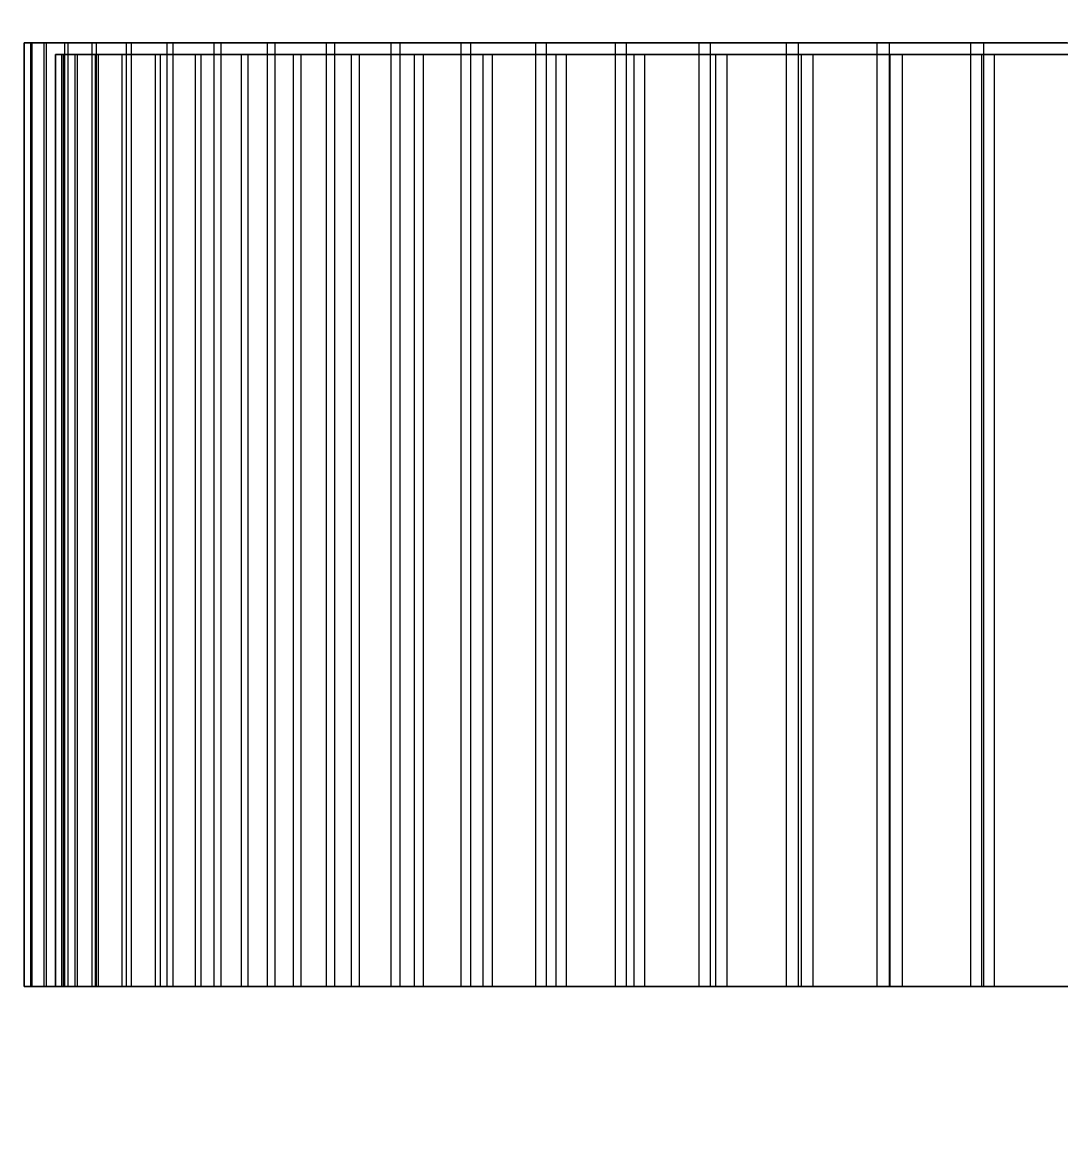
# Model space of a CAD drawing. Header units: millimetres. Extents: x -1970 to 59977, y -65068 to 6837.
# Drawn here: x 24957.9 to 25222.2, y -20007.5 to -19724.8 of the extents above; entities that cross this region are included whole.
import ezdxf

# ---------------------------------------------------------------- set-up
doc = ezdxf.new("R2010")
doc.units = ezdxf.units.MM
doc.layers.add('COTAS_O', color=1, linetype='Continuous', lineweight=0)
doc.layers.add('superior_briquetadora', color=7, linetype='Continuous', lineweight=0)
doc.dimstyles.new('R19_100', dxfattribs={"dimtxt": 250, "dimasz": 150, "dimexe": 150, "dimexo": 80, "dimgap": 100, "dimtad": 1, "dimtih": 1, "dimtoh": 1, "dimdsep": 46, "dimcen": 0.09, "dimadec": 0, "dimazin": 0, "dimtfac": 1, "dimtdec": 4, "dimtofl": 0, "dimtmove": 0, "dimatfit": 3, "dimfxl": 1, "dimtolj": 1, "dimtzin": 0, "dimarcsym": 0})

# ---------------------------------------------------------------- blocks, each defined once
blk = doc.blocks.new('*D33')
at = {"layer": 'COTAS_O', "color": 0, "lineweight": -2, "transparency": 16777216}
for p, q in [((24628.19, -19560), (24628.19, -20530)), ((26828.19, -19560), (26828.19, -20530)), ((24778.19, -20380), (26678.19, -20380))]:
    blk.add_line(p, q, dxfattribs=at)
at = {"layer": 'COTAS_O', "color": 0, "transparency": 16777216}
for points in [[(24778.19, -20355), (24778.19, -20405), (24628.19, -20380)], [(26678.19, -20355), (26678.19, -20405), (26828.19, -20380)]]:
    blk.add_solid(points, dxfattribs=at)
at = {"layer": 'Defpoints', "color": 0, "transparency": 16777216}
for p in [(24628.19, -19480), (26828.19, -19480), (26828.19, -20380)]:
    blk.add_point(p, dxfattribs=at)

msp = doc.modelspace()

# ---------------------------------------------------------------- linework, layer by layer
at = {"layer": 'superior_briquetadora'}
for p, q in [((24958.355, -19730), (24958.476, -19730)), ((24960.03, -19730), (24958.355, -19730)), ((24958.355, -19970), (24958.355, -19730)), ((24958.476, -19730), (24960.391, -19730)), ((24958.476, -19970), (24958.476, -19730)), ((24963.492, -19730), (24960.03, -19730)), ((24960.03, -19970), (24960.03, -19730)), ((24960.391, -19730), (24964.093, -19730)), ((24960.391, -19970), (24960.391, -19730)), ((24968.725, -19730), (24963.492, -19730)), ((24963.492, -19970), (24963.492, -19730)), ((24964.093, -19730), (24969.562, -19730)), ((24964.093, -19970), (24964.093, -19730)), ((24975.703, -19730), (24968.725, -19730)), ((24968.725, -19970), (24968.725, -19730)), ((24969.562, -19730), (24976.772, -19730)), ((24969.562, -19970), (24969.562, -19730)), ((24984.392, -19730), (24975.703, -19730)), ((24975.703, -19970), (24975.703, -19730)), ((24976.772, -19730), (24985.689, -19730)), ((24976.772, -19970), (24976.772, -19730)), ((24994.751, -19730), (24984.392, -19730)), ((24984.392, -19970), (24984.392, -19730)), ((24985.689, -19730), (24996.268, -19730)), ((24985.689, -19970), (24985.689, -19730)), ((25006.728, -19730), (24994.751, -19730)), ((24994.751, -19970), (24994.751, -19730)), ((24996.268, -19730), (25008.459, -19730)), ((24996.268, -19970), (24996.268, -19730)), ((25020.266, -19730), (25006.728, -19730)), ((25006.728, -19970), (25006.728, -19730)), ((25008.459, -19730), (25022.202, -19730)), ((25008.459, -19970), (25008.459, -19730)), ((25035.299, -19730), (25020.266, -19730)), ((25020.266, -19970), (25020.266, -19730)), ((25022.202, -19730), (25037.431, -19730)), ((25022.202, -19970), (25022.202, -19730)), ((25051.754, -19730), (25035.299, -19730)), ((25035.299, -19970), (25035.299, -19730)), ((25037.431, -19730), (25054.071, -19730)), ((25037.431, -19970), (25037.431, -19730)), ((25069.551, -19730), (25051.754, -19730)), ((25051.754, -19970), (25051.754, -19730)), ((25054.071, -19730), (25072.042, -19730)), ((25054.071, -19970), (25054.071, -19730)), ((25088.604, -19730), (25069.551, -19730)), ((25069.551, -19970), (25069.551, -19730)), ((25072.042, -19730), (25091.257, -19730)), ((25072.042, -19970), (25072.042, -19730)), ((25108.82, -19730), (25088.604, -19730)), ((25088.604, -19970), (25088.604, -19730)), ((25091.257, -19730), (25111.622, -19730)), ((25091.257, -19970), (25091.257, -19730)), ((25130.101, -19730), (25108.82, -19730)), ((25108.82, -19970), (25108.82, -19730)), ((25111.622, -19730), (25133.039, -19730)), ((25111.622, -19970), (25111.622, -19730)), ((25152.344, -19730), (25130.101, -19730)), ((25130.101, -19970), (25130.101, -19730)), ((25133.039, -19730), (25155.403, -19730)), ((25133.039, -19970), (25133.039, -19730)), ((25175.441, -19730), (25152.344, -19730)), ((25152.344, -19970), (25152.344, -19730)), ((25155.403, -19730), (25178.606, -19730)), ((25155.403, -19970), (25155.403, -19730)), ((25199.279, -19730), (25175.441, -19730)), ((25175.441, -19970), (25175.441, -19730)), ((25178.606, -19730), (25202.535, -19730)), ((25178.606, -19970), (25178.606, -19730)), ((25223.743, -19730), (25199.279, -19730)), ((25199.279, -19970), (25199.279, -19730)), ((25202.535, -19730), (25227.074, -19730)), ((25202.535, -19970), (25202.535, -19730)), ((24967.99, -19733), (24966.351, -19733)), ((24966.351, -19970), (24966.351, -19733)), ((24966.351, -19733), (24966.469, -19733)), ((24966.469, -19970), (24966.469, -19733)), ((24966.469, -19733), (24968.344, -19733)), ((24971.377, -19733), (24967.99, -19733)), ((24967.99, -19970), (24967.99, -19733)), ((24968.344, -19970), (24968.344, -19733)), ((24968.344, -19733), (24971.965, -19733)), ((24976.497, -19733), (24971.377, -19733)), ((24971.377, -19970), (24971.377, -19733)), ((24971.965, -19970), (24971.965, -19733)), ((24971.965, -19733), (24977.316, -19733)), ((24983.324, -19733), (24976.497, -19733)), ((24976.497, -19970), (24976.497, -19733)), ((24977.316, -19970), (24977.316, -19733)), ((24977.316, -19733), (24984.371, -19733)), ((24991.825, -19733), (24983.324, -19733)), ((24983.324, -19970), (24983.324, -19733)), ((24984.371, -19970), (24984.371, -19733)), ((24984.371, -19733), (24993.094, -19733)), ((25001.96, -19733), (24991.825, -19733)), ((24991.825, -19970), (24991.825, -19733)), ((24993.094, -19970), (24993.094, -19733)), ((24993.094, -19733), (25003.445, -19733)), ((25013.678, -19733), (25001.96, -19733)), ((25001.96, -19970), (25001.96, -19733)), ((25003.445, -19970), (25003.445, -19733)), ((25003.445, -19733), (25015.372, -19733)), ((25026.924, -19733), (25013.678, -19733)), ((25013.678, -19970), (25013.678, -19733)), ((25015.372, -19970), (25015.372, -19733)), ((25015.372, -19733), (25028.818, -19733)), ((25041.632, -19733), (25026.924, -19733)), ((25026.924, -19970), (25026.924, -19733)), ((25028.818, -19970), (25028.818, -19733)), ((25028.818, -19733), (25043.717, -19733)), ((25057.731, -19733), (25041.632, -19733)), ((25041.632, -19970), (25041.632, -19733)), ((25043.717, -19970), (25043.717, -19733)), ((25043.717, -19733), (25059.998, -19733)), ((25075.143, -19733), (25057.731, -19733)), ((25057.731, -19970), (25057.731, -19733)), ((25059.998, -19970), (25059.998, -19733)), ((25059.998, -19733), (25077.581, -19733)), ((25093.784, -19733), (25075.143, -19733)), ((25075.143, -19970), (25075.143, -19733)), ((25077.581, -19970), (25077.581, -19733)), ((25077.581, -19733), (25096.38, -19733)), ((25113.563, -19733), (25093.784, -19733)), ((25093.784, -19970), (25093.784, -19733)), ((25096.38, -19970), (25096.38, -19733)), ((25096.38, -19733), (25116.305, -19733)), ((25134.384, -19733), (25113.563, -19733)), ((25113.563, -19970), (25113.563, -19733)), ((25116.305, -19970), (25116.305, -19733)), ((25116.305, -19733), (25137.258, -19733)), ((25156.146, -19733), (25134.384, -19733)), ((25134.384, -19970), (25134.384, -19733)), ((25137.258, -19970), (25137.258, -19733)), ((25137.258, -19733), (25159.139, -19733)), ((25178.743, -19733), (25156.146, -19733)), ((25156.146, -19970), (25156.146, -19733)), ((25159.139, -19970), (25159.139, -19733)), ((25159.139, -19733), (25181.84, -19733)), ((25202.066, -19733), (25178.743, -19733)), ((25178.743, -19970), (25178.743, -19733)), ((25181.84, -19970), (25181.84, -19733)), ((25181.84, -19733), (25205.252, -19733)), ((25226.001, -19733), (25202.066, -19733)), ((25202.066, -19970), (25202.066, -19733)), ((25205.252, -19970), (25205.252, -19733)), ((25205.252, -19733), (25229.26, -19733)), ((24960.03, -19970), (24958.355, -19970)), ((24958.355, -19970), (24958.476, -19970)), ((24958.476, -19970), (24960.391, -19970)), ((24963.492, -19970), (24960.03, -19970)), ((24960.391, -19970), (24964.093, -19970)), ((24968.725, -19970), (24963.492, -19970)), ((24964.093, -19970), (24969.562, -19970)), ((24966.351, -19970), (24966.469, -19970)), ((24967.99, -19970), (24966.351, -19970)), ((24966.469, -19970), (24968.344, -19970)), ((24971.377, -19970), (24967.99, -19970)), ((24968.344, -19970), (24971.965, -19970)), ((24975.703, -19970), (24968.725, -19970)), ((24969.562, -19970), (24976.772, -19970)), ((24976.497, -19970), (24971.377, -19970)), ((24971.965, -19970), (24977.316, -19970)), ((24984.392, -19970), (24975.703, -19970)), ((24983.324, -19970), (24976.497, -19970)), ((24976.772, -19970), (24985.689, -19970)), ((24977.316, -19970), (24984.371, -19970)), ((24991.825, -19970), (24983.324, -19970)), ((24984.371, -19970), (24993.094, -19970)), ((24994.751, -19970), (24984.392, -19970)), ((24985.689, -19970), (24996.268, -19970)), ((25001.96, -19970), (24991.825, -19970)), ((24993.094, -19970), (25003.445, -19970)), ((25006.728, -19970), (24994.751, -19970)), ((24996.268, -19970), (25008.459, -19970)), ((25013.678, -19970), (25001.96, -19970)), ((25003.445, -19970), (25015.372, -19970)), ((25020.266, -19970), (25006.728, -19970)), ((25008.459, -19970), (25022.202, -19970)), ((25026.924, -19970), (25013.678, -19970)), ((25015.372, -19970), (25028.818, -19970)), ((25035.299, -19970), (25020.266, -19970)), ((25022.202, -19970), (25037.431, -19970)), ((25041.632, -19970), (25026.924, -19970)), ((25028.818, -19970), (25043.717, -19970)), ((25051.754, -19970), (25035.299, -19970)), ((25037.431, -19970), (25054.071, -19970)), ((25057.731, -19970), (25041.632, -19970)), ((25043.717, -19970), (25059.998, -19970)), ((25069.551, -19970), (25051.754, -19970)), ((25054.071, -19970), (25072.042, -19970)), ((25075.143, -19970), (25057.731, -19970)), ((25059.998, -19970), (25077.581, -19970)), ((25088.604, -19970), (25069.551, -19970)), ((25072.042, -19970), (25091.257, -19970)), ((25093.784, -19970), (25075.143, -19970)), ((25077.581, -19970), (25096.38, -19970)), ((25108.82, -19970), (25088.604, -19970)), ((25091.257, -19970), (25111.622, -19970)), ((25113.563, -19970), (25093.784, -19970)), ((25096.38, -19970), (25116.305, -19970)), ((25130.101, -19970), (25108.82, -19970)), ((25111.622, -19970), (25133.039, -19970)), ((25134.384, -19970), (25113.563, -19970)), ((25116.305, -19970), (25137.258, -19970)), ((25152.344, -19970), (25130.101, -19970)), ((25133.039, -19970), (25155.403, -19970)), ((25156.146, -19970), (25134.384, -19970)), ((25137.258, -19970), (25159.139, -19970)), ((25175.441, -19970), (25152.344, -19970)), ((25155.403, -19970), (25178.606, -19970)), ((25178.743, -19970), (25156.146, -19970)), ((25159.139, -19970), (25181.84, -19970)), ((25199.279, -19970), (25175.441, -19970)), ((25178.606, -19970), (25202.535, -19970)), ((25202.066, -19970), (25178.743, -19970)), ((25181.84, -19970), (25205.252, -19970)), ((25223.743, -19970), (25199.279, -19970)), ((25226.001, -19970), (25202.066, -19970)), ((25202.535, -19970), (25227.074, -19970)), ((25205.252, -19970), (25229.26, -19970))]:
    msp.add_line(p, q, dxfattribs=at)

# ---------------------------------------------------------------- dimensions: what is measured, and where the dimension line sits
at = {"layer": 'COTAS_O'}
dim = msp.add_aligned_dim(p1=(24628.187, -19480), p2=(26828.187, -19480), distance=-900, text='<> O', dimstyle='R19_100', dxfattribs=at)
dim.commit()
dim.dimension.update_dxf_attribs({"geometry": '*D33', "text_midpoint": (25728.187, -20380)})

doc.saveas('drawing.dxf')
